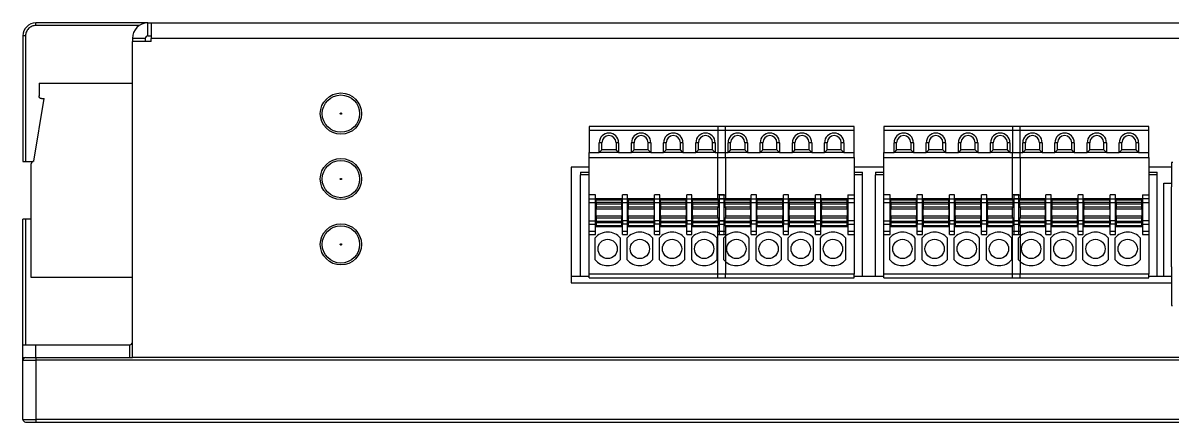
# Model space of a CAD drawing. Header units: millimetres. Extents: x 12 to 584, y 10 to 401.
# Drawn here: x 126.2 to 215.4, y 149.1 to 180.1 of the extents above; entities that cross this region are included whole.
import ezdxf

# ---------------------------------------------------------------- set-up
doc = ezdxf.new("R2010")
doc.units = ezdxf.units.MM
doc.header["$LTSCALE"] = 2

msp = doc.modelspace()

# ---------------------------------------------------------------- linework, layer by layer
for p, q in [((127.165, 179.906), (127.165, 180.106)), ((135.865, 180.106), (127.165, 180.106)), ((135.201, 179.906), (127.165, 179.906)), ((135.865, 179.106), (135.865, 180.106)), ((135.865, 180.106), (136.115, 180.106)), ((136.115, 180.106), (266.215, 180.106)), ((136.115, 180.106), (136.115, 178.906)), ((126.165, 179.106), (126.165, 169.356)), ((126.365, 179.106), (126.165, 179.106)), ((126.365, 179.106), (126.365, 169.356)), ((135.665, 178.906), (134.665, 178.906)), ((134.665, 178.906), (134.665, 178.656)), ((136.115, 178.656), (134.665, 178.656)), ((134.665, 154.106), (134.665, 178.656)), ((135.665, 178.906), (135.665, 178.656)), ((135.865, 179.106), (136.115, 179.106)), ((136.115, 178.656), (136.115, 178.906)), ((266.215, 178.906), (136.115, 178.906)), ((127.411, 175.437), (127.411, 174.435)), ((127.411, 175.437), (134.665, 175.437)), ((127.002, 169.363), (127.81, 174.24)), ((127.421, 174.363), (127.411, 174.435)), ((127.462, 174.302), (127.421, 174.363)), ((127.534, 174.251), (127.462, 174.302)), ((127.605, 174.24), (127.534, 174.251)), ((127.605, 174.24), (127.81, 174.24)), ((180.739, 172.054), (170.139, 172.054)), ((170.139, 172.054), (170.139, 171.754)), ((180.739, 171.754), (170.139, 171.754)), ((170.139, 171.754), (170.139, 170.054)), ((190.74, 172.054), (180.14, 172.054)), ((180.14, 172.054), (180.14, 171.754)), ((190.74, 171.754), (180.14, 171.754)), ((180.14, 171.754), (180.14, 170.054)), ((180.739, 171.754), (180.739, 172.054)), ((180.739, 170.054), (180.739, 171.754)), ((190.74, 171.754), (190.74, 172.054)), ((190.74, 170.054), (190.74, 171.754)), ((203.639, 172.054), (193.039, 172.054)), ((193.039, 172.054), (193.039, 171.754)), ((203.639, 171.754), (193.039, 171.754)), ((193.039, 171.754), (193.039, 170.054)), ((213.64, 172.054), (203.04, 172.054)), ((203.04, 172.054), (203.04, 171.754)), ((213.64, 171.754), (203.04, 171.754)), ((203.04, 171.754), (203.04, 170.054)), ((203.639, 171.754), (203.639, 172.054)), ((203.639, 170.054), (203.639, 171.754)), ((213.64, 171.754), (213.64, 172.054)), ((213.64, 170.054), (213.64, 171.754)), ((170.939, 170.054), (170.939, 170.804)), ((171.139, 170.804), (170.939, 170.804)), ((171.139, 170.254), (171.139, 170.804)), ((172.239, 170.804), (172.239, 170.254)), ((172.439, 170.804), (172.239, 170.804)), ((172.439, 170.804), (172.439, 170.054)), ((173.439, 170.054), (173.439, 170.804)), ((173.639, 170.804), (173.439, 170.804)), ((173.639, 170.254), (173.639, 170.804)), ((174.739, 170.254), (174.739, 170.804)), ((174.939, 170.804), (174.739, 170.804)), ((174.939, 170.804), (174.939, 170.054)), ((175.939, 170.054), (175.939, 170.804)), ((176.139, 170.804), (175.939, 170.804)), ((176.139, 170.254), (176.139, 170.804)), ((177.239, 170.254), (177.239, 170.804)), ((177.439, 170.804), (177.239, 170.804)), ((177.439, 170.804), (177.439, 170.054)), ((178.439, 170.054), (178.439, 170.804)), ((178.639, 170.804), (178.439, 170.804)), ((178.639, 170.254), (178.639, 170.804)), ((179.739, 170.254), (179.739, 170.804)), ((179.939, 170.804), (179.739, 170.804)), ((179.939, 170.804), (179.939, 170.054)), ((180.94, 170.054), (180.94, 170.804)), ((181.14, 170.804), (180.94, 170.804)), ((181.14, 170.254), (181.14, 170.804)), ((182.24, 170.804), (182.24, 170.254)), ((182.44, 170.804), (182.24, 170.804)), ((182.44, 170.804), (182.44, 170.054)), ((183.44, 170.054), (183.44, 170.804)), ((183.64, 170.804), (183.44, 170.804)), ((183.64, 170.254), (183.64, 170.804)), ((184.74, 170.254), (184.74, 170.804)), ((184.94, 170.804), (184.74, 170.804)), ((184.94, 170.804), (184.94, 170.054)), ((185.94, 170.054), (185.94, 170.804)), ((186.14, 170.804), (185.94, 170.804)), ((186.14, 170.254), (186.14, 170.804)), ((187.24, 170.254), (187.24, 170.804)), ((187.44, 170.804), (187.24, 170.804)), ((187.44, 170.804), (187.44, 170.054)), ((188.44, 170.054), (188.44, 170.804)), ((188.64, 170.804), (188.44, 170.804)), ((188.64, 170.254), (188.64, 170.804)), ((189.74, 170.254), (189.74, 170.804)), ((189.94, 170.804), (189.74, 170.804)), ((189.94, 170.804), (189.94, 170.054)), ((193.839, 170.054), (193.839, 170.804)), ((194.039, 170.804), (193.839, 170.804)), ((194.039, 170.254), (194.039, 170.804)), ((195.139, 170.804), (195.139, 170.254)), ((195.339, 170.804), (195.139, 170.804)), ((195.339, 170.804), (195.339, 170.054)), ((196.339, 170.054), (196.339, 170.804)), ((196.539, 170.804), (196.339, 170.804)), ((196.539, 170.254), (196.539, 170.804)), ((197.639, 170.254), (197.639, 170.804)), ((197.839, 170.804), (197.639, 170.804)), ((197.839, 170.804), (197.839, 170.054)), ((198.839, 170.054), (198.839, 170.804)), ((199.039, 170.804), (198.839, 170.804)), ((199.039, 170.254), (199.039, 170.804)), ((200.139, 170.254), (200.139, 170.804)), ((200.339, 170.804), (200.139, 170.804)), ((200.339, 170.804), (200.339, 170.054)), ((201.339, 170.054), (201.339, 170.804)), ((201.539, 170.804), (201.339, 170.804)), ((201.539, 170.254), (201.539, 170.804)), ((202.639, 170.254), (202.639, 170.804)), ((202.839, 170.804), (202.639, 170.804)), ((202.839, 170.804), (202.839, 170.054)), ((203.84, 170.054), (203.84, 170.804)), ((204.04, 170.804), (203.84, 170.804)), ((204.04, 170.254), (204.04, 170.804)), ((205.14, 170.804), (205.14, 170.254)), ((205.34, 170.804), (205.14, 170.804)), ((205.34, 170.804), (205.34, 170.054)), ((206.34, 170.054), (206.34, 170.804)), ((206.54, 170.804), (206.34, 170.804)), ((206.54, 170.254), (206.54, 170.804)), ((207.64, 170.254), (207.64, 170.804)), ((207.84, 170.804), (207.64, 170.804)), ((207.84, 170.804), (207.84, 170.054)), ((208.84, 170.054), (208.84, 170.804)), ((209.04, 170.804), (208.84, 170.804)), ((209.04, 170.254), (209.04, 170.804)), ((210.14, 170.254), (210.14, 170.804)), ((210.34, 170.804), (210.14, 170.804)), ((210.34, 170.804), (210.34, 170.054)), ((211.34, 170.054), (211.34, 170.804)), ((211.54, 170.804), (211.34, 170.804)), ((211.54, 170.254), (211.54, 170.804)), ((212.64, 170.254), (212.64, 170.804)), ((212.84, 170.804), (212.64, 170.804)), ((212.84, 170.804), (212.84, 170.054)), ((170.139, 170.054), (170.939, 170.054)), ((170.139, 169.654), (170.139, 170.054)), ((170.139, 169.654), (180.739, 169.654)), ((170.139, 166.754), (170.139, 169.654)), ((171.139, 170.254), (170.939, 170.054)), ((172.439, 170.054), (170.939, 170.054)), ((172.239, 170.254), (171.139, 170.254)), ((172.439, 170.054), (172.239, 170.254)), ((172.439, 170.054), (173.439, 170.054)), ((173.639, 170.254), (173.439, 170.054)), ((174.939, 170.054), (173.439, 170.054)), ((174.739, 170.254), (173.639, 170.254)), ((174.939, 170.054), (174.739, 170.254)), ((174.939, 170.054), (175.939, 170.054)), ((176.139, 170.254), (175.939, 170.054)), ((177.439, 170.054), (175.939, 170.054)), ((177.239, 170.254), (176.139, 170.254)), ((177.439, 170.054), (177.239, 170.254)), ((177.439, 170.054), (178.439, 170.054)), ((178.639, 170.254), (178.439, 170.054)), ((179.939, 170.054), (178.439, 170.054)), ((179.739, 170.254), (178.639, 170.254)), ((179.939, 170.054), (179.739, 170.254)), ((179.939, 170.054), (180.739, 170.054)), ((180.14, 170.054), (180.94, 170.054)), ((180.14, 169.654), (180.14, 170.054)), ((180.14, 169.654), (190.74, 169.654)), ((180.14, 166.754), (180.14, 169.654)), ((180.739, 169.654), (180.739, 170.054)), ((180.739, 169.654), (180.739, 166.754)), ((181.14, 170.254), (180.94, 170.054)), ((182.44, 170.054), (180.94, 170.054)), ((182.24, 170.254), (181.14, 170.254)), ((182.44, 170.054), (182.24, 170.254)), ((182.44, 170.054), (183.44, 170.054)), ((183.64, 170.254), (183.44, 170.054)), ((184.94, 170.054), (183.44, 170.054)), ((184.74, 170.254), (183.64, 170.254)), ((184.94, 170.054), (184.74, 170.254)), ((184.94, 170.054), (185.94, 170.054)), ((186.14, 170.254), (185.94, 170.054)), ((187.44, 170.054), (185.94, 170.054)), ((187.24, 170.254), (186.14, 170.254)), ((187.44, 170.054), (187.24, 170.254)), ((187.44, 170.054), (188.44, 170.054)), ((188.64, 170.254), (188.44, 170.054)), ((189.94, 170.054), (188.44, 170.054)), ((189.74, 170.254), (188.64, 170.254)), ((189.94, 170.054), (189.74, 170.254)), ((189.94, 170.054), (190.74, 170.054)), ((190.74, 169.654), (190.74, 170.054)), ((190.74, 169.654), (190.74, 166.754)), ((193.039, 170.054), (193.839, 170.054)), ((193.039, 169.654), (193.039, 170.054)), ((193.039, 169.654), (203.639, 169.654)), ((193.039, 166.754), (193.039, 169.654)), ((194.039, 170.254), (193.839, 170.054)), ((195.339, 170.054), (193.839, 170.054)), ((195.139, 170.254), (194.039, 170.254)), ((195.339, 170.054), (195.139, 170.254)), ((195.339, 170.054), (196.339, 170.054)), ((196.539, 170.254), (196.339, 170.054)), ((197.839, 170.054), (196.339, 170.054)), ((197.639, 170.254), (196.539, 170.254)), ((197.839, 170.054), (197.639, 170.254)), ((197.839, 170.054), (198.839, 170.054)), ((199.039, 170.254), (198.839, 170.054)), ((200.339, 170.054), (198.839, 170.054)), ((200.139, 170.254), (199.039, 170.254)), ((200.339, 170.054), (200.139, 170.254)), ((200.339, 170.054), (201.339, 170.054)), ((201.539, 170.254), (201.339, 170.054)), ((202.839, 170.054), (201.339, 170.054)), ((202.639, 170.254), (201.539, 170.254)), ((202.839, 170.054), (202.639, 170.254)), ((202.839, 170.054), (203.639, 170.054)), ((203.04, 170.054), (203.84, 170.054)), ((203.04, 169.654), (203.04, 170.054)), ((203.04, 169.654), (213.64, 169.654)), ((203.04, 166.754), (203.04, 169.654)), ((203.639, 169.654), (203.639, 170.054)), ((203.639, 169.654), (203.639, 166.754)), ((204.04, 170.254), (203.84, 170.054)), ((205.34, 170.054), (203.84, 170.054)), ((205.14, 170.254), (204.04, 170.254)), ((205.34, 170.054), (205.14, 170.254)), ((205.34, 170.054), (206.34, 170.054)), ((206.54, 170.254), (206.34, 170.054)), ((207.84, 170.054), (206.34, 170.054)), ((207.64, 170.254), (206.54, 170.254)), ((207.84, 170.054), (207.64, 170.254)), ((207.84, 170.054), (208.84, 170.054)), ((209.04, 170.254), (208.84, 170.054)), ((210.34, 170.054), (208.84, 170.054)), ((210.14, 170.254), (209.04, 170.254)), ((210.34, 170.054), (210.14, 170.254)), ((210.34, 170.054), (211.34, 170.054)), ((211.54, 170.254), (211.34, 170.054)), ((212.84, 170.054), (211.34, 170.054)), ((212.64, 170.254), (211.54, 170.254)), ((212.84, 170.054), (212.64, 170.254)), ((212.84, 170.054), (213.64, 170.054)), ((213.64, 169.654), (213.64, 170.054)), ((213.64, 169.654), (213.64, 166.754)), ((126.165, 169.356), (126.365, 169.356)), ((126.365, 169.356), (126.951, 169.356)), ((126.818, 169.24), (126.808, 169.169)), ((126.808, 160.344), (126.808, 169.169)), ((126.818, 169.24), (126.869, 169.301)), ((126.869, 169.301), (126.93, 169.353)), ((127.002, 169.363), (126.93, 169.353)), ((170.139, 168.906), (168.765, 168.906)), ((168.765, 168.906), (168.765, 159.906)), ((193.039, 168.906), (190.74, 168.906)), ((215.384, 168.906), (213.64, 168.906)), ((215.384, 169.064), (215.384, 167.364)), ((215.484, 169.264), (215.387, 169.264)), ((169.489, 168.504), (170.139, 168.504)), ((169.489, 168.504), (169.489, 168.304)), ((170.139, 168.304), (169.489, 168.304)), ((169.489, 160.404), (169.489, 168.304)), ((190.74, 168.504), (191.39, 168.504)), ((191.39, 168.304), (190.74, 168.304)), ((191.39, 168.304), (191.39, 168.504)), ((191.39, 160.404), (191.39, 168.304)), ((192.389, 168.504), (193.039, 168.504)), ((192.389, 168.504), (192.389, 168.304)), ((193.039, 168.304), (192.389, 168.304)), ((192.389, 160.404), (192.389, 168.304)), ((213.64, 168.504), (214.29, 168.504)), ((214.29, 168.304), (213.64, 168.304)), ((214.29, 168.304), (214.29, 168.504)), ((214.29, 160.404), (214.29, 168.304)), ((214.79, 160.404), (214.79, 167.654)), ((214.79, 167.654), (215.384, 167.654)), ((215.37, 167.164), (215.37, 161.164)), ((215.373, 167.364), (215.384, 167.364)), ((170.639, 166.754), (170.139, 166.754)), ((170.139, 166.454), (170.139, 166.754)), ((170.139, 166.454), (170.639, 166.454)), ((170.139, 166.154), (170.139, 166.454)), ((170.139, 166.154), (170.639, 166.154)), ((170.139, 164.745), (170.139, 166.154)), ((170.639, 166.454), (170.639, 166.754)), ((170.639, 166.154), (170.639, 166.454)), ((172.739, 166.454), (170.639, 166.454)), ((170.639, 164.745), (170.639, 166.154)), ((170.689, 166.379), (172.689, 166.379)), ((170.689, 166.179), (170.689, 166.379)), ((170.689, 166.179), (172.689, 166.179)), ((170.689, 166.179), (170.689, 166.064)), ((170.689, 166.064), (172.689, 166.064)), ((170.689, 166.064), (170.689, 165.82)), ((172.689, 166.179), (172.689, 166.379)), ((172.689, 166.064), (172.689, 166.179)), ((172.689, 165.82), (172.689, 166.064)), ((173.139, 166.754), (172.739, 166.754)), ((172.739, 166.454), (172.739, 166.754)), ((172.739, 166.454), (173.139, 166.454)), ((172.739, 166.154), (172.739, 166.454)), ((172.739, 166.154), (173.139, 166.154)), ((172.739, 164.745), (172.739, 166.154)), ((173.139, 166.454), (173.139, 166.754)), ((173.139, 166.154), (173.139, 166.454)), ((175.239, 166.454), (173.139, 166.454)), ((173.139, 164.745), (173.139, 166.154)), ((173.189, 166.379), (175.189, 166.379)), ((173.189, 166.379), (173.189, 166.179)), ((173.189, 166.179), (175.189, 166.179)), ((173.189, 166.179), (173.189, 166.064)), ((173.189, 166.064), (175.189, 166.064)), ((173.189, 166.064), (173.189, 165.82)), ((175.189, 166.179), (175.189, 166.379)), ((175.189, 166.064), (175.189, 166.179)), ((175.189, 165.82), (175.189, 166.064)), ((175.639, 166.754), (175.239, 166.754)), ((175.239, 166.454), (175.239, 166.754)), ((175.239, 166.454), (175.639, 166.454)), ((175.239, 166.154), (175.239, 166.454)), ((175.239, 166.154), (175.639, 166.154)), ((175.239, 164.745), (175.239, 166.154)), ((175.639, 166.454), (175.639, 166.754)), ((175.639, 166.154), (175.639, 166.454)), ((177.739, 166.454), (175.639, 166.454)), ((175.639, 164.745), (175.639, 166.154)), ((175.689, 166.379), (177.689, 166.379)), ((175.689, 166.179), (175.689, 166.379)), ((175.689, 166.179), (177.689, 166.179)), ((175.689, 166.179), (175.689, 166.064)), ((175.689, 166.064), (177.689, 166.064)), ((175.689, 166.064), (175.689, 165.82)), ((177.689, 166.179), (177.689, 166.379)), ((177.689, 166.064), (177.689, 166.179)), ((177.689, 165.82), (177.689, 166.064)), ((178.139, 166.754), (177.739, 166.754)), ((177.739, 166.454), (177.739, 166.754)), ((177.739, 166.454), (178.139, 166.454)), ((177.739, 166.154), (177.739, 166.454)), ((177.739, 166.154), (178.139, 166.154)), ((177.739, 164.745), (177.739, 166.154)), ((178.139, 166.454), (178.139, 166.754)), ((178.139, 166.154), (178.139, 166.454)), ((180.14, 166.454), (178.139, 166.454)), ((178.139, 164.745), (178.139, 166.154)), ((178.189, 166.379), (180.189, 166.379)), ((178.189, 166.179), (178.189, 166.379)), ((178.189, 166.179), (180.189, 166.179)), ((178.189, 166.179), (178.189, 166.064)), ((178.189, 166.064), (180.189, 166.064)), ((178.189, 166.064), (178.189, 165.82)), ((180.64, 166.754), (180.14, 166.754)), ((180.14, 166.454), (180.14, 166.754)), ((180.14, 166.454), (180.64, 166.454)), ((180.14, 166.379), (180.14, 166.454)), ((180.189, 166.179), (180.189, 166.379)), ((180.189, 166.064), (180.189, 166.179)), ((180.189, 166.154), (180.64, 166.154)), ((180.189, 165.82), (180.189, 166.064)), ((180.239, 166.754), (180.739, 166.754)), ((180.239, 166.754), (180.239, 166.454)), ((180.739, 166.454), (180.239, 166.454)), ((180.239, 166.454), (180.239, 166.154)), ((180.239, 166.154), (180.239, 164.745)), ((180.239, 166.154), (180.69, 166.154)), ((180.64, 166.454), (180.64, 166.754)), ((180.64, 166.154), (180.64, 166.454)), ((180.64, 164.745), (180.64, 166.154)), ((180.69, 166.379), (182.69, 166.379)), ((180.69, 166.179), (180.69, 166.379)), ((180.69, 166.179), (182.69, 166.179)), ((180.69, 166.179), (180.69, 166.064)), ((180.69, 166.064), (182.69, 166.064)), ((180.69, 166.064), (180.69, 165.82)), ((180.739, 166.754), (180.739, 166.454)), ((180.739, 166.454), (180.739, 166.379)), ((182.74, 166.454), (180.739, 166.454)), ((182.69, 166.179), (182.69, 166.379)), ((182.69, 166.064), (182.69, 166.179)), ((182.69, 165.82), (182.69, 166.064)), ((183.14, 166.754), (182.74, 166.754)), ((182.74, 166.454), (182.74, 166.754)), ((182.74, 166.454), (183.14, 166.454)), ((182.74, 166.154), (182.74, 166.454)), ((182.74, 166.154), (183.14, 166.154)), ((182.74, 164.745), (182.74, 166.154)), ((183.14, 166.454), (183.14, 166.754)), ((183.14, 166.154), (183.14, 166.454)), ((185.24, 166.454), (183.14, 166.454)), ((183.14, 164.745), (183.14, 166.154)), ((183.19, 166.379), (185.19, 166.379)), ((183.19, 166.379), (183.19, 166.179)), ((183.19, 166.179), (185.19, 166.179)), ((183.19, 166.179), (183.19, 166.064)), ((183.19, 166.064), (185.19, 166.064)), ((183.19, 166.064), (183.19, 165.82)), ((185.19, 166.179), (185.19, 166.379)), ((185.19, 166.064), (185.19, 166.179)), ((185.19, 165.82), (185.19, 166.064)), ((185.64, 166.754), (185.24, 166.754)), ((185.24, 166.454), (185.24, 166.754)), ((185.24, 166.454), (185.64, 166.454)), ((185.24, 166.154), (185.24, 166.454)), ((185.24, 166.154), (185.64, 166.154)), ((185.24, 164.745), (185.24, 166.154)), ((185.64, 166.454), (185.64, 166.754)), ((185.64, 166.154), (185.64, 166.454)), ((187.74, 166.454), (185.64, 166.454)), ((185.64, 164.745), (185.64, 166.154)), ((185.69, 166.379), (187.69, 166.379)), ((185.69, 166.179), (185.69, 166.379)), ((185.69, 166.179), (187.69, 166.179)), ((185.69, 166.179), (185.69, 166.064)), ((185.69, 166.064), (187.69, 166.064)), ((185.69, 166.064), (185.69, 165.82)), ((187.69, 166.179), (187.69, 166.379)), ((187.69, 166.064), (187.69, 166.179)), ((187.69, 165.82), (187.69, 166.064)), ((188.14, 166.754), (187.74, 166.754)), ((187.74, 166.454), (187.74, 166.754)), ((187.74, 166.454), (188.14, 166.454)), ((187.74, 166.154), (187.74, 166.454)), ((187.74, 166.154), (188.14, 166.154)), ((187.74, 164.745), (187.74, 166.154)), ((188.14, 166.454), (188.14, 166.754)), ((188.14, 166.154), (188.14, 166.454)), ((190.24, 166.454), (188.14, 166.454)), ((188.14, 164.745), (188.14, 166.154)), ((188.19, 166.379), (190.19, 166.379)), ((188.19, 166.179), (188.19, 166.379)), ((188.19, 166.179), (190.19, 166.179)), ((188.19, 166.179), (188.19, 166.064)), ((188.19, 166.064), (190.19, 166.064)), ((188.19, 166.064), (188.19, 165.82)), ((190.19, 166.179), (190.19, 166.379)), ((190.19, 166.064), (190.19, 166.179)), ((190.19, 165.82), (190.19, 166.064)), ((190.24, 166.754), (190.74, 166.754)), ((190.24, 166.754), (190.24, 166.454)), ((190.74, 166.454), (190.24, 166.454)), ((190.24, 166.454), (190.24, 166.154)), ((190.24, 166.154), (190.74, 166.154)), ((190.24, 166.154), (190.24, 164.745)), ((190.74, 166.754), (190.74, 166.454)), ((190.74, 166.454), (190.74, 166.154)), ((190.74, 166.154), (190.74, 164.745)), ((193.539, 166.754), (193.039, 166.754)), ((193.039, 166.454), (193.039, 166.754)), ((193.039, 166.454), (193.539, 166.454)), ((193.039, 166.154), (193.039, 166.454)), ((193.039, 166.154), (193.539, 166.154)), ((193.039, 164.745), (193.039, 166.154)), ((193.539, 166.454), (193.539, 166.754)), ((193.539, 166.154), (193.539, 166.454)), ((195.639, 166.454), (193.539, 166.454)), ((193.539, 164.745), (193.539, 166.154)), ((193.589, 166.379), (195.589, 166.379)), ((193.589, 166.179), (193.589, 166.379)), ((193.589, 166.179), (195.589, 166.179)), ((193.589, 166.179), (193.589, 166.064)), ((193.589, 166.064), (195.589, 166.064)), ((193.589, 166.064), (193.589, 165.82)), ((195.589, 166.179), (195.589, 166.379)), ((195.589, 166.064), (195.589, 166.179)), ((195.589, 165.82), (195.589, 166.064)), ((196.039, 166.754), (195.639, 166.754)), ((195.639, 166.454), (195.639, 166.754)), ((195.639, 166.454), (196.039, 166.454)), ((195.639, 166.154), (195.639, 166.454)), ((195.639, 166.154), (196.039, 166.154)), ((195.639, 164.745), (195.639, 166.154)), ((196.039, 166.454), (196.039, 166.754)), ((196.039, 166.154), (196.039, 166.454)), ((198.139, 166.454), (196.039, 166.454)), ((196.039, 164.745), (196.039, 166.154)), ((196.089, 166.379), (198.089, 166.379)), ((196.089, 166.379), (196.089, 166.179)), ((196.089, 166.179), (198.089, 166.179)), ((196.089, 166.179), (196.089, 166.064)), ((196.089, 166.064), (198.089, 166.064)), ((196.089, 166.064), (196.089, 165.82)), ((198.089, 166.179), (198.089, 166.379)), ((198.089, 166.064), (198.089, 166.179)), ((198.089, 165.82), (198.089, 166.064)), ((198.539, 166.754), (198.139, 166.754)), ((198.139, 166.454), (198.139, 166.754)), ((198.139, 166.454), (198.539, 166.454)), ((198.139, 166.154), (198.139, 166.454)), ((198.139, 166.154), (198.539, 166.154)), ((198.139, 164.745), (198.139, 166.154)), ((198.539, 166.454), (198.539, 166.754)), ((198.539, 166.154), (198.539, 166.454)), ((200.639, 166.454), (198.539, 166.454)), ((198.539, 164.745), (198.539, 166.154)), ((198.589, 166.379), (200.589, 166.379)), ((198.589, 166.179), (198.589, 166.379)), ((198.589, 166.179), (200.589, 166.179)), ((198.589, 166.179), (198.589, 166.064)), ((198.589, 166.064), (200.589, 166.064)), ((198.589, 166.064), (198.589, 165.82)), ((200.589, 166.179), (200.589, 166.379)), ((200.589, 166.064), (200.589, 166.179)), ((200.589, 165.82), (200.589, 166.064)), ((201.039, 166.754), (200.639, 166.754)), ((200.639, 166.454), (200.639, 166.754)), ((200.639, 166.454), (201.039, 166.454)), ((200.639, 166.154), (200.639, 166.454)), ((200.639, 166.154), (201.039, 166.154)), ((200.639, 164.745), (200.639, 166.154)), ((201.039, 166.454), (201.039, 166.754)), ((201.039, 166.154), (201.039, 166.454)), ((203.04, 166.454), (201.039, 166.454)), ((201.039, 164.745), (201.039, 166.154)), ((201.089, 166.379), (203.089, 166.379)), ((201.089, 166.179), (201.089, 166.379)), ((201.089, 166.179), (203.089, 166.179)), ((201.089, 166.179), (201.089, 166.064)), ((201.089, 166.064), (203.089, 166.064)), ((201.089, 166.064), (201.089, 165.82)), ((203.54, 166.754), (203.04, 166.754)), ((203.04, 166.454), (203.04, 166.754)), ((203.04, 166.454), (203.54, 166.454)), ((203.04, 166.379), (203.04, 166.454)), ((203.089, 166.179), (203.089, 166.379)), ((203.089, 166.064), (203.089, 166.179)), ((203.089, 166.154), (203.54, 166.154)), ((203.089, 165.82), (203.089, 166.064)), ((203.139, 166.754), (203.639, 166.754)), ((203.139, 166.754), (203.139, 166.454)), ((203.639, 166.454), (203.139, 166.454)), ((203.139, 166.454), (203.139, 166.154)), ((203.139, 166.154), (203.139, 164.745)), ((203.139, 166.154), (203.59, 166.154)), ((203.54, 166.454), (203.54, 166.754)), ((203.54, 166.154), (203.54, 166.454)), ((203.54, 164.745), (203.54, 166.154)), ((203.59, 166.379), (205.59, 166.379)), ((203.59, 166.179), (203.59, 166.379)), ((203.59, 166.179), (205.59, 166.179)), ((203.59, 166.179), (203.59, 166.064)), ((203.59, 166.064), (205.59, 166.064)), ((203.59, 166.064), (203.59, 165.82)), ((203.639, 166.754), (203.639, 166.454)), ((203.639, 166.454), (203.639, 166.379)), ((205.64, 166.454), (203.639, 166.454)), ((205.59, 166.179), (205.59, 166.379)), ((205.59, 166.064), (205.59, 166.179)), ((205.59, 165.82), (205.59, 166.064)), ((206.04, 166.754), (205.64, 166.754)), ((205.64, 166.454), (205.64, 166.754)), ((205.64, 166.454), (206.04, 166.454)), ((205.64, 166.154), (205.64, 166.454)), ((205.64, 166.154), (206.04, 166.154)), ((205.64, 164.745), (205.64, 166.154)), ((206.04, 166.454), (206.04, 166.754)), ((206.04, 166.154), (206.04, 166.454)), ((208.14, 166.454), (206.04, 166.454)), ((206.04, 164.745), (206.04, 166.154)), ((206.09, 166.379), (208.09, 166.379)), ((206.09, 166.379), (206.09, 166.179)), ((206.09, 166.179), (208.09, 166.179)), ((206.09, 166.179), (206.09, 166.064)), ((206.09, 166.064), (208.09, 166.064)), ((206.09, 166.064), (206.09, 165.82)), ((208.09, 166.179), (208.09, 166.379)), ((208.09, 166.064), (208.09, 166.179)), ((208.09, 165.82), (208.09, 166.064)), ((208.54, 166.754), (208.14, 166.754)), ((208.14, 166.454), (208.14, 166.754)), ((208.14, 166.454), (208.54, 166.454)), ((208.14, 166.154), (208.14, 166.454)), ((208.14, 166.154), (208.54, 166.154)), ((208.14, 164.745), (208.14, 166.154)), ((208.54, 166.454), (208.54, 166.754)), ((208.54, 166.154), (208.54, 166.454)), ((210.64, 166.454), (208.54, 166.454)), ((208.54, 164.745), (208.54, 166.154)), ((208.59, 166.379), (210.59, 166.379)), ((208.59, 166.179), (208.59, 166.379)), ((208.59, 166.179), (210.59, 166.179)), ((208.59, 166.179), (208.59, 166.064)), ((208.59, 166.064), (210.59, 166.064)), ((208.59, 166.064), (208.59, 165.82)), ((210.59, 166.179), (210.59, 166.379)), ((210.59, 166.064), (210.59, 166.179)), ((210.59, 165.82), (210.59, 166.064)), ((211.04, 166.754), (210.64, 166.754)), ((210.64, 166.454), (210.64, 166.754)), ((210.64, 166.454), (211.04, 166.454)), ((210.64, 166.154), (210.64, 166.454)), ((210.64, 166.154), (211.04, 166.154)), ((210.64, 164.745), (210.64, 166.154)), ((211.04, 166.454), (211.04, 166.754)), ((211.04, 166.154), (211.04, 166.454)), ((213.14, 166.454), (211.04, 166.454)), ((211.04, 164.745), (211.04, 166.154)), ((211.09, 166.379), (213.09, 166.379)), ((211.09, 166.179), (211.09, 166.379)), ((211.09, 166.179), (213.09, 166.179)), ((211.09, 166.179), (211.09, 166.064)), ((211.09, 166.064), (213.09, 166.064)), ((211.09, 166.064), (211.09, 165.82)), ((213.09, 166.179), (213.09, 166.379)), ((213.09, 166.064), (213.09, 166.179)), ((213.09, 165.82), (213.09, 166.064)), ((213.14, 166.754), (213.64, 166.754)), ((213.14, 166.754), (213.14, 166.454)), ((213.64, 166.454), (213.14, 166.454)), ((213.14, 166.454), (213.14, 166.154)), ((213.14, 166.154), (213.64, 166.154)), ((213.14, 166.154), (213.14, 164.745)), ((213.64, 166.754), (213.64, 166.454)), ((213.64, 166.454), (213.64, 166.154)), ((213.64, 166.154), (213.64, 164.745)), ((170.689, 165.82), (172.689, 165.82)), ((170.689, 165.82), (170.689, 165.672)), ((170.689, 165.672), (172.689, 165.672)), ((170.689, 165.086), (170.689, 165.672)), ((172.689, 165.672), (172.689, 165.82)), ((172.689, 165.672), (172.689, 165.086)), ((173.189, 165.82), (175.189, 165.82)), ((173.189, 165.82), (173.189, 165.672)), ((173.189, 165.672), (175.189, 165.672)), ((173.189, 165.086), (173.189, 165.672)), ((175.189, 165.672), (175.189, 165.82)), ((175.189, 165.672), (175.189, 165.086)), ((175.689, 165.82), (177.689, 165.82)), ((175.689, 165.82), (175.689, 165.672)), ((175.689, 165.672), (177.689, 165.672)), ((175.689, 165.086), (175.689, 165.672)), ((177.689, 165.672), (177.689, 165.82)), ((177.689, 165.672), (177.689, 165.086)), ((178.189, 165.82), (180.189, 165.82)), ((178.189, 165.82), (178.189, 165.672)), ((178.189, 165.086), (178.189, 165.672)), ((178.189, 165.672), (180.14, 165.672)), ((180.14, 165.005), (180.14, 165.753)), ((180.189, 165.753), (180.189, 165.82)), ((180.69, 165.82), (182.69, 165.82)), ((180.69, 165.82), (180.69, 165.753)), ((180.739, 165.753), (180.739, 165.005)), ((180.739, 165.672), (182.69, 165.672)), ((182.69, 165.672), (182.69, 165.82)), ((182.69, 165.672), (182.69, 165.086)), ((183.19, 165.82), (185.19, 165.82)), ((183.19, 165.82), (183.19, 165.672)), ((183.19, 165.672), (185.19, 165.672)), ((183.19, 165.086), (183.19, 165.672)), ((185.19, 165.672), (185.19, 165.82)), ((185.19, 165.672), (185.19, 165.086)), ((185.69, 165.82), (187.69, 165.82)), ((185.69, 165.82), (185.69, 165.672)), ((185.69, 165.672), (187.69, 165.672)), ((185.69, 165.086), (185.69, 165.672)), ((187.69, 165.672), (187.69, 165.82)), ((187.69, 165.672), (187.69, 165.086)), ((188.19, 165.82), (190.19, 165.82)), ((188.19, 165.82), (188.19, 165.672)), ((188.19, 165.672), (190.19, 165.672)), ((188.19, 165.086), (188.19, 165.672)), ((190.19, 165.672), (190.19, 165.82)), ((190.19, 165.672), (190.19, 165.086)), ((193.589, 165.82), (195.589, 165.82)), ((193.589, 165.82), (193.589, 165.672)), ((193.589, 165.672), (195.589, 165.672)), ((193.589, 165.086), (193.589, 165.672)), ((195.589, 165.672), (195.589, 165.82)), ((195.589, 165.672), (195.589, 165.086)), ((196.089, 165.82), (198.089, 165.82)), ((196.089, 165.82), (196.089, 165.672)), ((196.089, 165.672), (198.089, 165.672)), ((196.089, 165.086), (196.089, 165.672)), ((198.089, 165.672), (198.089, 165.82)), ((198.089, 165.672), (198.089, 165.086)), ((198.589, 165.82), (200.589, 165.82)), ((198.589, 165.82), (198.589, 165.672)), ((198.589, 165.672), (200.589, 165.672)), ((198.589, 165.086), (198.589, 165.672)), ((200.589, 165.672), (200.589, 165.82)), ((200.589, 165.672), (200.589, 165.086)), ((201.089, 165.82), (203.089, 165.82)), ((201.089, 165.82), (201.089, 165.672)), ((201.089, 165.086), (201.089, 165.672)), ((201.089, 165.672), (203.04, 165.672)), ((203.04, 165.005), (203.04, 165.753)), ((203.089, 165.753), (203.089, 165.82)), ((203.59, 165.82), (205.59, 165.82)), ((203.59, 165.82), (203.59, 165.753)), ((203.639, 165.753), (203.639, 165.005)), ((203.639, 165.672), (205.59, 165.672)), ((205.59, 165.672), (205.59, 165.82)), ((205.59, 165.672), (205.59, 165.086)), ((206.09, 165.82), (208.09, 165.82)), ((206.09, 165.82), (206.09, 165.672)), ((206.09, 165.672), (208.09, 165.672)), ((206.09, 165.086), (206.09, 165.672)), ((208.09, 165.672), (208.09, 165.82)), ((208.09, 165.672), (208.09, 165.086)), ((208.59, 165.82), (210.59, 165.82)), ((208.59, 165.82), (208.59, 165.672)), ((208.59, 165.672), (210.59, 165.672)), ((208.59, 165.086), (208.59, 165.672)), ((210.59, 165.672), (210.59, 165.82)), ((210.59, 165.672), (210.59, 165.086)), ((211.09, 165.82), (213.09, 165.82)), ((211.09, 165.82), (211.09, 165.672)), ((211.09, 165.672), (213.09, 165.672)), ((211.09, 165.086), (211.09, 165.672)), ((213.09, 165.672), (213.09, 165.82)), ((213.09, 165.672), (213.09, 165.086)), ((126.365, 164.856), (126.165, 164.856)), ((126.165, 155.106), (126.165, 164.856)), ((126.808, 164.856), (126.365, 164.856)), ((126.365, 164.856), (126.365, 155.106)), ((170.139, 164.745), (170.639, 164.745)), ((170.139, 164.473), (170.139, 164.745)), ((170.139, 164.473), (170.639, 164.473)), ((170.139, 163.935), (170.139, 164.473)), ((170.639, 164.473), (170.639, 164.745)), ((170.639, 163.935), (170.639, 164.473)), ((170.639, 164.304), (172.739, 164.304)), ((172.689, 165.086), (170.689, 165.086)), ((170.689, 165.086), (170.689, 164.938)), ((172.689, 164.938), (170.689, 164.938)), ((170.689, 164.938), (170.689, 164.694)), ((172.689, 164.694), (170.689, 164.694)), ((170.689, 164.694), (170.689, 164.579)), ((172.689, 164.579), (170.689, 164.579)), ((170.689, 164.579), (170.689, 164.379)), ((170.689, 164.379), (172.689, 164.379)), ((172.689, 164.938), (172.689, 165.086)), ((172.689, 164.694), (172.689, 164.938)), ((172.689, 164.579), (172.689, 164.694)), ((172.689, 164.379), (172.689, 164.579)), ((173.139, 164.745), (172.739, 164.745)), ((172.739, 164.745), (172.739, 164.473)), ((173.139, 164.473), (172.739, 164.473)), ((172.739, 163.935), (172.739, 164.473)), ((173.139, 164.473), (173.139, 164.745)), ((173.139, 163.935), (173.139, 164.473)), ((173.139, 164.304), (175.239, 164.304)), ((175.189, 165.086), (173.189, 165.086)), ((173.189, 165.086), (173.189, 164.938)), ((175.189, 164.938), (173.189, 164.938)), ((173.189, 164.938), (173.189, 164.694)), ((175.189, 164.694), (173.189, 164.694)), ((173.189, 164.694), (173.189, 164.579)), ((175.189, 164.579), (173.189, 164.579)), ((173.189, 164.579), (173.189, 164.379)), ((173.189, 164.379), (175.189, 164.379)), ((175.189, 164.938), (175.189, 165.086)), ((175.189, 164.694), (175.189, 164.938)), ((175.189, 164.579), (175.189, 164.694)), ((175.189, 164.379), (175.189, 164.579)), ((175.639, 164.745), (175.239, 164.745)), ((175.239, 164.745), (175.239, 164.473)), ((175.639, 164.473), (175.239, 164.473)), ((175.239, 163.935), (175.239, 164.473)), ((175.639, 164.473), (175.639, 164.745)), ((175.639, 163.935), (175.639, 164.473)), ((175.639, 164.304), (177.739, 164.304)), ((177.689, 165.086), (175.689, 165.086)), ((175.689, 165.086), (175.689, 164.938)), ((177.689, 164.938), (175.689, 164.938)), ((175.689, 164.938), (175.689, 164.694)), ((177.689, 164.694), (175.689, 164.694)), ((175.689, 164.694), (175.689, 164.579)), ((177.689, 164.579), (175.689, 164.579)), ((175.689, 164.579), (175.689, 164.379)), ((175.689, 164.379), (177.689, 164.379)), ((177.689, 164.938), (177.689, 165.086)), ((177.689, 164.694), (177.689, 164.938)), ((177.689, 164.579), (177.689, 164.694)), ((177.689, 164.379), (177.689, 164.579)), ((178.139, 164.745), (177.739, 164.745)), ((177.739, 164.745), (177.739, 164.473)), ((178.139, 164.473), (177.739, 164.473)), ((177.739, 163.935), (177.739, 164.473)), ((178.139, 164.473), (178.139, 164.745)), ((178.139, 163.935), (178.139, 164.473)), ((178.139, 164.304), (180.14, 164.304)), ((178.189, 165.086), (178.189, 164.938)), ((180.14, 165.086), (178.189, 165.086)), ((180.189, 164.938), (178.189, 164.938)), ((178.189, 164.938), (178.189, 164.694)), ((180.189, 164.694), (178.189, 164.694)), ((178.189, 164.694), (178.189, 164.579)), ((180.189, 164.579), (178.189, 164.579)), ((178.189, 164.579), (178.189, 164.379)), ((178.189, 164.379), (180.189, 164.379)), ((180.14, 163.935), (180.14, 164.379)), ((180.189, 164.938), (180.189, 165.005)), ((180.189, 164.694), (180.189, 164.938)), ((180.189, 164.745), (180.64, 164.745)), ((180.189, 164.579), (180.189, 164.694)), ((180.189, 164.379), (180.189, 164.579)), ((180.189, 164.473), (180.64, 164.473)), ((180.239, 164.745), (180.239, 164.473)), ((180.69, 164.745), (180.239, 164.745)), ((180.239, 164.473), (180.239, 163.935)), ((180.239, 164.473), (180.69, 164.473)), ((180.64, 164.473), (180.64, 164.745)), ((180.64, 163.935), (180.64, 164.473)), ((180.69, 165.005), (180.69, 164.938)), ((182.69, 164.938), (180.69, 164.938)), ((180.69, 164.938), (180.69, 164.694)), ((182.69, 164.694), (180.69, 164.694)), ((180.69, 164.694), (180.69, 164.579)), ((182.69, 164.579), (180.69, 164.579)), ((180.69, 164.579), (180.69, 164.379)), ((180.69, 164.379), (182.69, 164.379)), ((182.69, 165.086), (180.739, 165.086)), ((180.739, 164.379), (180.739, 163.935)), ((180.739, 164.304), (182.74, 164.304)), ((182.69, 164.938), (182.69, 165.086)), ((182.69, 164.694), (182.69, 164.938)), ((182.69, 164.579), (182.69, 164.694)), ((182.69, 164.379), (182.69, 164.579)), ((183.14, 164.745), (182.74, 164.745)), ((182.74, 164.745), (182.74, 164.473)), ((183.14, 164.473), (182.74, 164.473)), ((182.74, 163.935), (182.74, 164.473)), ((183.14, 164.473), (183.14, 164.745)), ((183.14, 163.935), (183.14, 164.473)), ((183.14, 164.304), (185.24, 164.304)), ((185.19, 165.086), (183.19, 165.086)), ((183.19, 165.086), (183.19, 164.938)), ((185.19, 164.938), (183.19, 164.938)), ((183.19, 164.938), (183.19, 164.694)), ((185.19, 164.694), (183.19, 164.694)), ((183.19, 164.694), (183.19, 164.579)), ((185.19, 164.579), (183.19, 164.579)), ((183.19, 164.579), (183.19, 164.379)), ((183.19, 164.379), (185.19, 164.379)), ((185.19, 164.938), (185.19, 165.086)), ((185.19, 164.694), (185.19, 164.938)), ((185.19, 164.579), (185.19, 164.694)), ((185.19, 164.379), (185.19, 164.579)), ((185.64, 164.745), (185.24, 164.745)), ((185.24, 164.745), (185.24, 164.473)), ((185.64, 164.473), (185.24, 164.473)), ((185.24, 163.935), (185.24, 164.473)), ((185.64, 164.473), (185.64, 164.745)), ((185.64, 163.935), (185.64, 164.473)), ((185.64, 164.304), (187.74, 164.304)), ((187.69, 165.086), (185.69, 165.086)), ((185.69, 165.086), (185.69, 164.938)), ((187.69, 164.938), (185.69, 164.938)), ((185.69, 164.938), (185.69, 164.694)), ((187.69, 164.694), (185.69, 164.694)), ((185.69, 164.694), (185.69, 164.579)), ((187.69, 164.579), (185.69, 164.579)), ((185.69, 164.579), (185.69, 164.379)), ((185.69, 164.379), (187.69, 164.379)), ((187.69, 164.938), (187.69, 165.086)), ((187.69, 164.694), (187.69, 164.938)), ((187.69, 164.579), (187.69, 164.694)), ((187.69, 164.379), (187.69, 164.579)), ((188.14, 164.745), (187.74, 164.745)), ((187.74, 164.745), (187.74, 164.473)), ((188.14, 164.473), (187.74, 164.473)), ((187.74, 163.935), (187.74, 164.473)), ((188.14, 164.473), (188.14, 164.745)), ((188.14, 163.935), (188.14, 164.473)), ((188.14, 164.304), (190.24, 164.304)), ((190.19, 165.086), (188.19, 165.086)), ((188.19, 165.086), (188.19, 164.938)), ((190.19, 164.938), (188.19, 164.938)), ((188.19, 164.938), (188.19, 164.694)), ((190.19, 164.694), (188.19, 164.694)), ((188.19, 164.694), (188.19, 164.579)), ((190.19, 164.579), (188.19, 164.579)), ((188.19, 164.579), (188.19, 164.379)), ((188.19, 164.379), (190.19, 164.379)), ((190.19, 164.938), (190.19, 165.086)), ((190.19, 164.694), (190.19, 164.938)), ((190.19, 164.579), (190.19, 164.694)), ((190.19, 164.379), (190.19, 164.579)), ((190.74, 164.745), (190.24, 164.745)), ((190.24, 164.745), (190.24, 164.473)), ((190.24, 164.473), (190.74, 164.473)), ((190.24, 164.473), (190.24, 163.935)), ((190.74, 164.745), (190.74, 164.473)), ((190.74, 164.473), (190.74, 163.935)), ((193.039, 164.745), (193.539, 164.745)), ((193.039, 164.473), (193.039, 164.745)), ((193.039, 164.473), (193.539, 164.473)), ((193.039, 163.935), (193.039, 164.473)), ((193.539, 164.473), (193.539, 164.745)), ((193.539, 163.935), (193.539, 164.473)), ((193.539, 164.304), (195.639, 164.304)), ((195.589, 165.086), (193.589, 165.086)), ((193.589, 165.086), (193.589, 164.938)), ((195.589, 164.938), (193.589, 164.938)), ((193.589, 164.938), (193.589, 164.694)), ((195.589, 164.694), (193.589, 164.694)), ((193.589, 164.694), (193.589, 164.579)), ((195.589, 164.579), (193.589, 164.579)), ((193.589, 164.579), (193.589, 164.379)), ((193.589, 164.379), (195.589, 164.379)), ((195.589, 164.938), (195.589, 165.086)), ((195.589, 164.694), (195.589, 164.938)), ((195.589, 164.579), (195.589, 164.694)), ((195.589, 164.379), (195.589, 164.579)), ((196.039, 164.745), (195.639, 164.745)), ((195.639, 164.745), (195.639, 164.473)), ((196.039, 164.473), (195.639, 164.473)), ((195.639, 163.935), (195.639, 164.473)), ((196.039, 164.473), (196.039, 164.745)), ((196.039, 163.935), (196.039, 164.473)), ((196.039, 164.304), (198.139, 164.304)), ((198.089, 165.086), (196.089, 165.086)), ((196.089, 165.086), (196.089, 164.938)), ((198.089, 164.938), (196.089, 164.938)), ((196.089, 164.938), (196.089, 164.694)), ((198.089, 164.694), (196.089, 164.694)), ((196.089, 164.694), (196.089, 164.579)), ((198.089, 164.579), (196.089, 164.579)), ((196.089, 164.579), (196.089, 164.379)), ((196.089, 164.379), (198.089, 164.379)), ((198.089, 164.938), (198.089, 165.086)), ((198.089, 164.694), (198.089, 164.938)), ((198.089, 164.579), (198.089, 164.694)), ((198.089, 164.379), (198.089, 164.579)), ((198.539, 164.745), (198.139, 164.745)), ((198.139, 164.745), (198.139, 164.473)), ((198.539, 164.473), (198.139, 164.473)), ((198.139, 163.935), (198.139, 164.473)), ((198.539, 164.473), (198.539, 164.745)), ((198.539, 163.935), (198.539, 164.473)), ((198.539, 164.304), (200.639, 164.304)), ((200.589, 165.086), (198.589, 165.086)), ((198.589, 165.086), (198.589, 164.938)), ((200.589, 164.938), (198.589, 164.938)), ((198.589, 164.938), (198.589, 164.694)), ((200.589, 164.694), (198.589, 164.694)), ((198.589, 164.694), (198.589, 164.579)), ((200.589, 164.579), (198.589, 164.579)), ((198.589, 164.579), (198.589, 164.379)), ((198.589, 164.379), (200.589, 164.379)), ((200.589, 164.938), (200.589, 165.086)), ((200.589, 164.694), (200.589, 164.938)), ((200.589, 164.579), (200.589, 164.694)), ((200.589, 164.379), (200.589, 164.579)), ((201.039, 164.745), (200.639, 164.745)), ((200.639, 164.745), (200.639, 164.473)), ((201.039, 164.473), (200.639, 164.473)), ((200.639, 163.935), (200.639, 164.473)), ((201.039, 164.473), (201.039, 164.745)), ((201.039, 163.935), (201.039, 164.473)), ((201.039, 164.304), (203.04, 164.304)), ((201.089, 165.086), (201.089, 164.938)), ((203.04, 165.086), (201.089, 165.086)), ((203.089, 164.938), (201.089, 164.938)), ((201.089, 164.938), (201.089, 164.694)), ((203.089, 164.694), (201.089, 164.694)), ((201.089, 164.694), (201.089, 164.579)), ((203.089, 164.579), (201.089, 164.579)), ((201.089, 164.579), (201.089, 164.379)), ((201.089, 164.379), (203.089, 164.379)), ((203.04, 163.935), (203.04, 164.379)), ((203.089, 164.938), (203.089, 165.005)), ((203.089, 164.694), (203.089, 164.938)), ((203.089, 164.745), (203.54, 164.745)), ((203.089, 164.579), (203.089, 164.694)), ((203.089, 164.379), (203.089, 164.579)), ((203.089, 164.473), (203.54, 164.473)), ((203.139, 164.745), (203.139, 164.473)), ((203.59, 164.745), (203.139, 164.745)), ((203.139, 164.473), (203.139, 163.935)), ((203.139, 164.473), (203.59, 164.473)), ((203.54, 164.473), (203.54, 164.745)), ((203.54, 163.935), (203.54, 164.473)), ((203.59, 165.005), (203.59, 164.938)), ((205.59, 164.938), (203.59, 164.938)), ((203.59, 164.938), (203.59, 164.694)), ((205.59, 164.694), (203.59, 164.694)), ((203.59, 164.694), (203.59, 164.579)), ((205.59, 164.579), (203.59, 164.579)), ((203.59, 164.579), (203.59, 164.379)), ((203.59, 164.379), (205.59, 164.379)), ((205.59, 165.086), (203.639, 165.086)), ((203.639, 164.379), (203.639, 163.935)), ((203.639, 164.304), (205.64, 164.304)), ((205.59, 164.938), (205.59, 165.086)), ((205.59, 164.694), (205.59, 164.938)), ((205.59, 164.579), (205.59, 164.694)), ((205.59, 164.379), (205.59, 164.579)), ((206.04, 164.745), (205.64, 164.745)), ((205.64, 164.745), (205.64, 164.473)), ((206.04, 164.473), (205.64, 164.473)), ((205.64, 163.935), (205.64, 164.473)), ((206.04, 164.473), (206.04, 164.745)), ((206.04, 163.935), (206.04, 164.473)), ((206.04, 164.304), (208.14, 164.304)), ((208.09, 165.086), (206.09, 165.086)), ((206.09, 165.086), (206.09, 164.938)), ((208.09, 164.938), (206.09, 164.938)), ((206.09, 164.938), (206.09, 164.694)), ((208.09, 164.694), (206.09, 164.694)), ((206.09, 164.694), (206.09, 164.579)), ((208.09, 164.579), (206.09, 164.579)), ((206.09, 164.579), (206.09, 164.379)), ((206.09, 164.379), (208.09, 164.379)), ((208.09, 164.938), (208.09, 165.086)), ((208.09, 164.694), (208.09, 164.938)), ((208.09, 164.579), (208.09, 164.694)), ((208.09, 164.379), (208.09, 164.579)), ((208.54, 164.745), (208.14, 164.745)), ((208.14, 164.745), (208.14, 164.473)), ((208.54, 164.473), (208.14, 164.473)), ((208.14, 163.935), (208.14, 164.473)), ((208.54, 164.473), (208.54, 164.745)), ((208.54, 163.935), (208.54, 164.473)), ((208.54, 164.304), (210.64, 164.304)), ((210.59, 165.086), (208.59, 165.086)), ((208.59, 165.086), (208.59, 164.938)), ((210.59, 164.938), (208.59, 164.938)), ((208.59, 164.938), (208.59, 164.694)), ((210.59, 164.694), (208.59, 164.694)), ((208.59, 164.694), (208.59, 164.579)), ((210.59, 164.579), (208.59, 164.579)), ((208.59, 164.579), (208.59, 164.379)), ((208.59, 164.379), (210.59, 164.379)), ((210.59, 164.938), (210.59, 165.086)), ((210.59, 164.694), (210.59, 164.938)), ((210.59, 164.579), (210.59, 164.694)), ((210.59, 164.379), (210.59, 164.579)), ((211.04, 164.745), (210.64, 164.745)), ((210.64, 164.745), (210.64, 164.473)), ((211.04, 164.473), (210.64, 164.473)), ((210.64, 163.935), (210.64, 164.473)), ((211.04, 164.473), (211.04, 164.745)), ((211.04, 163.935), (211.04, 164.473)), ((211.04, 164.304), (213.14, 164.304)), ((213.09, 165.086), (211.09, 165.086)), ((211.09, 165.086), (211.09, 164.938)), ((213.09, 164.938), (211.09, 164.938)), ((211.09, 164.938), (211.09, 164.694)), ((213.09, 164.694), (211.09, 164.694)), ((211.09, 164.694), (211.09, 164.579)), ((213.09, 164.579), (211.09, 164.579)), ((211.09, 164.579), (211.09, 164.379)), ((211.09, 164.379), (213.09, 164.379)), ((213.09, 164.938), (213.09, 165.086)), ((213.09, 164.694), (213.09, 164.938)), ((213.09, 164.579), (213.09, 164.694)), ((213.09, 164.379), (213.09, 164.579)), ((213.64, 164.745), (213.14, 164.745)), ((213.14, 164.745), (213.14, 164.473)), ((213.14, 164.473), (213.64, 164.473)), ((213.14, 164.473), (213.14, 163.935)), ((213.64, 164.745), (213.64, 164.473)), ((213.64, 164.473), (213.64, 163.935)), ((170.139, 163.935), (170.639, 163.935)), ((170.139, 163.663), (170.139, 163.935)), ((170.139, 163.663), (170.639, 163.663)), ((170.139, 160.604), (170.139, 163.663)), ((170.589, 163.385), (170.589, 161.723)), ((170.639, 163.663), (170.639, 163.935)), ((172.589, 161.723), (172.589, 163.385)), ((172.739, 163.935), (173.139, 163.935)), ((172.739, 163.663), (172.739, 163.935)), ((172.739, 163.663), (173.139, 163.663)), ((173.089, 163.385), (173.089, 161.723)), ((173.139, 163.663), (173.139, 163.935)), ((175.089, 161.723), (175.089, 163.385)), ((175.239, 163.935), (175.639, 163.935)), ((175.239, 163.663), (175.239, 163.935)), ((175.239, 163.663), (175.639, 163.663)), ((175.589, 163.385), (175.589, 161.723)), ((175.639, 163.663), (175.639, 163.935)), ((177.589, 161.723), (177.589, 163.385)), ((177.739, 163.935), (178.139, 163.935)), ((177.739, 163.663), (177.739, 163.935)), ((177.739, 163.663), (178.139, 163.663)), ((178.089, 163.385), (178.089, 161.723)), ((178.139, 163.663), (178.139, 163.935)), ((180.089, 161.723), (180.089, 163.385)), ((180.14, 163.935), (180.64, 163.935)), ((180.14, 163.663), (180.14, 163.935)), ((180.14, 163.663), (180.64, 163.663)), ((180.14, 160.604), (180.14, 163.663)), ((180.239, 163.935), (180.739, 163.935)), ((180.239, 163.935), (180.239, 163.663)), ((180.239, 163.663), (180.739, 163.663)), ((180.59, 163.385), (180.59, 161.723)), ((180.64, 163.663), (180.64, 163.935)), ((180.739, 163.935), (180.739, 163.663)), ((180.739, 163.663), (180.739, 160.604)), ((182.59, 161.723), (182.59, 163.385)), ((182.74, 163.935), (183.14, 163.935)), ((182.74, 163.663), (182.74, 163.935)), ((182.74, 163.663), (183.14, 163.663)), ((183.09, 163.385), (183.09, 161.723)), ((183.14, 163.663), (183.14, 163.935)), ((185.09, 161.723), (185.09, 163.385)), ((185.24, 163.935), (185.64, 163.935)), ((185.24, 163.663), (185.24, 163.935)), ((185.24, 163.663), (185.64, 163.663)), ((185.59, 163.385), (185.59, 161.723)), ((185.64, 163.663), (185.64, 163.935)), ((187.59, 161.723), (187.59, 163.385)), ((187.74, 163.935), (188.14, 163.935)), ((187.74, 163.663), (187.74, 163.935)), ((187.74, 163.663), (188.14, 163.663)), ((188.09, 163.385), (188.09, 161.723)), ((188.14, 163.663), (188.14, 163.935)), ((190.09, 161.723), (190.09, 163.385)), ((190.24, 163.935), (190.74, 163.935)), ((190.24, 163.935), (190.24, 163.663)), ((190.24, 163.663), (190.74, 163.663)), ((190.74, 163.935), (190.74, 163.663)), ((190.74, 163.663), (190.74, 160.604)), ((193.039, 163.935), (193.539, 163.935)), ((193.039, 163.663), (193.039, 163.935)), ((193.039, 163.663), (193.539, 163.663)), ((193.039, 160.604), (193.039, 163.663)), ((193.489, 163.385), (193.489, 161.723)), ((193.539, 163.663), (193.539, 163.935)), ((195.489, 161.723), (195.489, 163.385)), ((195.639, 163.935), (196.039, 163.935)), ((195.639, 163.663), (195.639, 163.935)), ((195.639, 163.663), (196.039, 163.663)), ((195.989, 163.385), (195.989, 161.723)), ((196.039, 163.663), (196.039, 163.935)), ((197.989, 161.723), (197.989, 163.385)), ((198.139, 163.935), (198.539, 163.935)), ((198.139, 163.663), (198.139, 163.935)), ((198.139, 163.663), (198.539, 163.663)), ((198.489, 163.385), (198.489, 161.723)), ((198.539, 163.663), (198.539, 163.935)), ((200.489, 161.723), (200.489, 163.385)), ((200.639, 163.935), (201.039, 163.935)), ((200.639, 163.663), (200.639, 163.935)), ((200.639, 163.663), (201.039, 163.663)), ((200.989, 163.385), (200.989, 161.723)), ((201.039, 163.663), (201.039, 163.935)), ((202.989, 161.723), (202.989, 163.385)), ((203.04, 163.935), (203.54, 163.935)), ((203.04, 163.663), (203.04, 163.935)), ((203.04, 163.663), (203.54, 163.663)), ((203.04, 160.604), (203.04, 163.663)), ((203.139, 163.935), (203.639, 163.935)), ((203.139, 163.935), (203.139, 163.663)), ((203.139, 163.663), (203.639, 163.663)), ((203.49, 163.385), (203.49, 161.723)), ((203.54, 163.663), (203.54, 163.935)), ((203.639, 163.935), (203.639, 163.663)), ((203.639, 163.663), (203.639, 160.604)), ((205.49, 161.723), (205.49, 163.385)), ((205.64, 163.935), (206.04, 163.935)), ((205.64, 163.663), (205.64, 163.935)), ((205.64, 163.663), (206.04, 163.663)), ((205.99, 163.385), (205.99, 161.723)), ((206.04, 163.663), (206.04, 163.935)), ((207.99, 161.723), (207.99, 163.385)), ((208.14, 163.935), (208.54, 163.935)), ((208.14, 163.663), (208.14, 163.935)), ((208.14, 163.663), (208.54, 163.663)), ((208.49, 163.385), (208.49, 161.723)), ((208.54, 163.663), (208.54, 163.935)), ((210.49, 161.723), (210.49, 163.385)), ((210.64, 163.935), (211.04, 163.935)), ((210.64, 163.663), (210.64, 163.935)), ((210.64, 163.663), (211.04, 163.663)), ((210.99, 163.385), (210.99, 161.723)), ((211.04, 163.663), (211.04, 163.935)), ((212.99, 161.723), (212.99, 163.385)), ((213.14, 163.935), (213.64, 163.935)), ((213.14, 163.935), (213.14, 163.663)), ((213.14, 163.663), (213.64, 163.663)), ((213.64, 163.935), (213.64, 163.663)), ((213.64, 163.663), (213.64, 160.604)), ((215.37, 161.164), (215.384, 161.164)), ((215.384, 161.164), (215.384, 158.364)), ((134.665, 160.344), (126.808, 160.344)), ((169.489, 160.404), (168.765, 160.404)), ((168.765, 159.906), (215.384, 159.906)), ((170.139, 160.404), (169.489, 160.404)), ((180.739, 160.604), (170.139, 160.604)), ((170.139, 160.304), (170.139, 160.604)), ((170.139, 160.304), (180.739, 160.304)), ((190.74, 160.604), (180.14, 160.604)), ((180.14, 160.304), (180.14, 160.604)), ((180.14, 160.304), (190.74, 160.304)), ((180.739, 160.304), (180.739, 160.604)), ((190.74, 160.304), (190.74, 160.604)), ((191.39, 160.404), (190.74, 160.404)), ((192.389, 160.404), (191.39, 160.404)), ((193.039, 160.404), (192.389, 160.404)), ((203.639, 160.604), (193.039, 160.604)), ((193.039, 160.304), (193.039, 160.604)), ((193.039, 160.304), (203.639, 160.304)), ((213.64, 160.604), (203.04, 160.604)), ((203.04, 160.304), (203.04, 160.604)), ((203.04, 160.304), (213.64, 160.304)), ((203.639, 160.304), (203.639, 160.604)), ((213.64, 160.304), (213.64, 160.604)), ((214.29, 160.404), (213.64, 160.404)), ((214.79, 160.404), (214.29, 160.404)), ((215.384, 160.404), (214.79, 160.404)), ((215.387, 158.164), (215.479, 158.164)), ((126.165, 155.106), (127.165, 155.106)), ((126.165, 154.106), (126.165, 155.106)), ((127.165, 154.106), (127.165, 155.106)), ((127.165, 155.106), (134.465, 155.106)), ((134.465, 154.106), (134.465, 155.106)), ((126.165, 154.106), (126.271, 154.106)), ((126.165, 153.906), (126.165, 154.106)), ((126.165, 153.906), (127.165, 153.906)), ((126.165, 149.306), (126.165, 153.906)), ((127.165, 154.106), (127.165, 153.906)), ((127.165, 154.106), (134.665, 154.106)), ((275.165, 153.906), (127.165, 153.906)), ((127.165, 153.906), (127.165, 149.306)), ((134.465, 154.106), (134.665, 154.122)), ((267.665, 154.106), (134.665, 154.106)), ((126.165, 149.306), (127.165, 149.306)), ((127.165, 149.306), (127.165, 149.106)), ((275.165, 149.306), (127.165, 149.306)), ((127.165, 149.106), (275.165, 149.106))]:
    msp.add_line(p, q)
for centre, radius in [((150.864, 173.066), 1.6), ((150.864, 173.064), 1.45), ((150.864, 167.986), 1.6), ((150.864, 167.984), 1.45), ((150.864, 162.906), 1.6), ((150.864, 162.904), 1.45), ((171.589, 162.554), 0.75), ((174.089, 162.554), 0.75), ((176.589, 162.554), 0.75), ((179.089, 162.554), 0.75), ((181.59, 162.554), 0.75), ((184.09, 162.554), 0.75), ((186.59, 162.554), 0.75), ((189.09, 162.554), 0.75), ((194.489, 162.554), 0.75), ((196.989, 162.554), 0.75), ((199.489, 162.554), 0.75), ((201.989, 162.554), 0.75), ((204.49, 162.554), 0.75), ((206.99, 162.554), 0.75), ((209.49, 162.554), 0.75), ((211.99, 162.554), 0.75)]:
    msp.add_circle(centre, radius)
for centre, radius, start, end in [((127.165, 179.106), 1, 90, 180), ((135.865, 178.906), 1.2, 90, 180), ((135.865, 178.906), 0.2, 90, 180), ((171.689, 170.804), 0.75, 0, 180), ((174.189, 170.804), 0.75, 0, 180), ((176.689, 170.804), 0.75, 0, 180), ((179.189, 170.804), 0.75, 0, 180), ((181.69, 170.804), 0.75, 0, 180), ((184.19, 170.804), 0.75, 0, 180), ((186.69, 170.804), 0.75, 0, 180), ((189.19, 170.804), 0.75, 0, 180), ((194.589, 170.804), 0.75, 0, 180), ((197.089, 170.804), 0.75, 0, 180), ((199.589, 170.804), 0.75, 0, 180), ((202.089, 170.804), 0.75, 0, 180), ((204.59, 170.804), 0.75, 0, 180), ((207.09, 170.804), 0.75, 0, 180), ((209.59, 170.804), 0.75, 0, 180), ((212.09, 170.804), 0.75, 0, 180), ((171.689, 170.804), 0.55, 0, 180), ((174.189, 170.804), 0.55, 0, 180), ((176.689, 170.804), 0.55, 0, 180), ((179.189, 170.804), 0.55, 0, 180), ((181.69, 170.804), 0.55, 0, 180), ((184.19, 170.804), 0.55, 360, 180), ((186.69, 170.804), 0.55, 0, 180), ((189.19, 170.804), 0.55, 360, 180), ((194.589, 170.804), 0.55, 360, 180), ((197.089, 170.804), 0.55, 0, 180), ((199.589, 170.804), 0.55, 360, 180), ((202.089, 170.804), 0.55, 0, 180), ((204.59, 170.804), 0.55, 360, 180), ((207.09, 170.804), 0.55, 0, 180), ((209.59, 170.804), 0.55, 360, 180), ((212.09, 170.804), 0.55, 0, 180), ((218.529, 169.114), 3.146, 177.26693, 180.91041), ((218.515, 167.214), 3.146, 177.26693, 180.91041), ((171.589, 162.554), 1.3, 39.71514, 140.28486), ((174.089, 162.554), 1.3, 39.71514, 140.28486), ((176.589, 162.554), 1.3, 39.71514, 140.28486), ((179.089, 162.554), 1.3, 39.71514, 140.28486), ((181.59, 162.554), 1.3, 39.71514, 140.28486), ((184.09, 162.554), 1.3, 39.71514, 140.28486), ((186.59, 162.554), 1.3, 39.71514, 140.28486), ((189.09, 162.554), 1.3, 39.71514, 140.28486), ((194.489, 162.554), 1.3, 39.71514, 140.28486), ((196.989, 162.554), 1.3, 39.71514, 140.28486), ((199.489, 162.554), 1.3, 39.71514, 140.28486), ((201.989, 162.554), 1.3, 39.71514, 140.28486), ((204.49, 162.554), 1.3, 39.71514, 140.28486), ((206.99, 162.554), 1.3, 39.71514, 140.28486), ((209.49, 162.554), 1.3, 39.71514, 140.28486), ((211.99, 162.554), 1.3, 39.71514, 140.28486), ((171.589, 162.554), 1.3, 219.71514, 320.28486), ((174.089, 162.554), 1.3, 219.71514, 320.28486), ((176.589, 162.554), 1.3, 219.71514, 320.28486), ((179.089, 162.554), 1.3, 219.71514, 320.28486), ((181.59, 162.554), 1.3, 219.71514, 320.28486), ((184.09, 162.554), 1.3, 219.71514, 320.28486), ((186.59, 162.554), 1.3, 219.71514, 320.28486), ((189.09, 162.554), 1.3, 219.71514, 320.28486), ((194.489, 162.554), 1.3, 219.71514, 320.28486), ((196.989, 162.554), 1.3, 219.71514, 320.28486), ((199.489, 162.554), 1.3, 219.71514, 320.28486), ((201.989, 162.554), 1.3, 219.71514, 320.28486), ((204.49, 162.554), 1.3, 219.71514, 320.28486), ((206.99, 162.554), 1.3, 219.71514, 320.28486), ((209.49, 162.554), 1.3, 219.71514, 320.28486), ((211.99, 162.554), 1.3, 219.71514, 320.28486), ((218.529, 158.314), 3.146, 179.08959, 182.73307), ((134.465, 155.306), 0.2, 270, 0), ((126.365, 153.906), 0.2, 90, 180), ((126.365, 149.306), 0.2, 180, 270)]:
    msp.add_arc(centre, radius, start, end)
for points, knots in [([(127.165, 179.906), (127.064, 179.895), (126.909, 179.878), (126.722, 179.779), (126.595, 179.675), (126.491, 179.548), (126.392, 179.362), (126.375, 179.206), (126.365, 179.106)], [0, 0, 0, 0, 0.239443, 0.369507, 0.5, 0.630064, 0.760557, 1, 1, 1, 1]), ([(150.814, 173.064), (150.815, 173.071), (150.816, 173.081), (150.823, 173.092), (150.831, 173.102), (150.842, 173.11), (150.855, 173.113), (150.868, 173.114), (150.881, 173.112), (150.893, 173.106), (150.903, 173.097), (150.912, 173.084), (150.914, 173.07), (150.914, 173.064)], [0, 0, 0, 0, 0.127605, 0.188336, 0.250306, 0.377889, 0.438613, 0.500531, 0.628136, 0.688868, 0.750837, 0.875638, 1, 1, 1, 1]), ([(150.914, 173.064), (150.914, 173.057), (150.913, 173.047), (150.906, 173.036), (150.898, 173.026), (150.887, 173.018), (150.874, 173.014), (150.861, 173.013), (150.848, 173.016), (150.836, 173.022), (150.826, 173.031), (150.817, 173.044), (150.815, 173.057), (150.814, 173.064)], [0, 0, 0, 0, 0.127605, 0.188336, 0.250306, 0.377889, 0.438613, 0.500531, 0.628136, 0.688868, 0.750837, 0.875638, 1, 1, 1, 1]), ([(150.814, 167.984), (150.815, 167.991), (150.816, 168.001), (150.823, 168.012), (150.831, 168.022), (150.842, 168.03), (150.855, 168.033), (150.868, 168.034), (150.881, 168.032), (150.893, 168.026), (150.903, 168.017), (150.912, 168.004), (150.914, 167.99), (150.914, 167.984)], [0, 0, 0, 0, 0.127605, 0.188336, 0.250306, 0.377889, 0.438613, 0.500531, 0.628136, 0.688868, 0.750837, 0.875638, 1, 1, 1, 1]), ([(150.914, 167.984), (150.914, 167.977), (150.913, 167.967), (150.906, 167.956), (150.898, 167.946), (150.887, 167.938), (150.874, 167.934), (150.861, 167.933), (150.848, 167.936), (150.836, 167.942), (150.826, 167.951), (150.817, 167.964), (150.815, 167.977), (150.814, 167.984)], [0, 0, 0, 0, 0.127605, 0.188336, 0.250306, 0.377889, 0.438613, 0.500531, 0.628136, 0.688868, 0.750837, 0.875638, 1, 1, 1, 1]), ([(150.814, 162.904), (150.815, 162.911), (150.816, 162.921), (150.823, 162.932), (150.831, 162.942), (150.842, 162.95), (150.855, 162.953), (150.868, 162.954), (150.881, 162.952), (150.893, 162.946), (150.903, 162.937), (150.912, 162.924), (150.914, 162.91), (150.914, 162.904)], [0, 0, 0, 0, 0.127605, 0.188336, 0.250306, 0.377889, 0.438613, 0.500531, 0.628136, 0.688868, 0.750837, 0.875638, 1, 1, 1, 1]), ([(150.914, 162.904), (150.914, 162.897), (150.913, 162.887), (150.906, 162.876), (150.898, 162.866), (150.887, 162.858), (150.874, 162.854), (150.861, 162.853), (150.848, 162.856), (150.836, 162.862), (150.826, 162.871), (150.817, 162.884), (150.815, 162.897), (150.814, 162.904)], [0, 0, 0, 0, 0.127605, 0.188336, 0.250306, 0.377889, 0.438613, 0.500531, 0.628136, 0.688868, 0.750837, 0.875638, 1, 1, 1, 1]), ([(126.365, 154.106), (126.375, 154.106), (126.392, 154.106), (126.491, 154.106), (126.595, 154.106), (126.722, 154.106), (126.908, 154.106), (127.064, 154.106), (127.165, 154.106)], [0, 0, 0, 0, 0.239443, 0.369507, 0.5, 0.630064, 0.760557, 1, 1, 1, 1]), ([(126.365, 149.106), (126.375, 149.106), (126.392, 149.106), (126.491, 149.106), (126.595, 149.106), (126.722, 149.106), (126.908, 149.106), (127.064, 149.106), (127.165, 149.106)], [0, 0, 0, 0, 0.239443, 0.3695074, 0.4999998, 0.6300645, 0.760557, 1, 1, 1, 1])]:
    msp.add_open_spline(points, degree=3, knots=knots)

doc.saveas('drawing.dxf')
